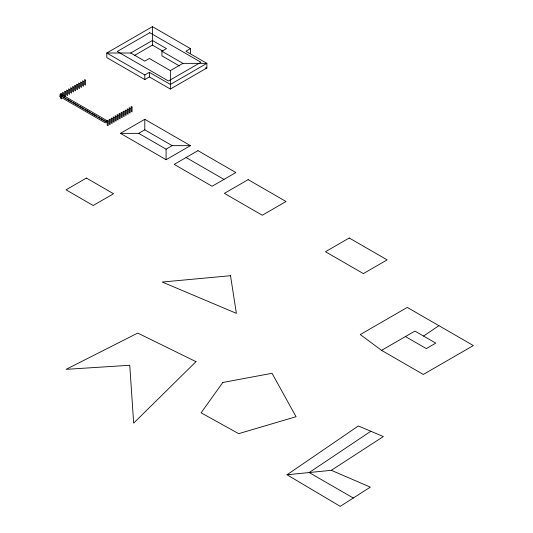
<?xml version="1.0" encoding="UTF-8"?>
<svg xmlns="http://www.w3.org/2000/svg" width="533" height="533" viewBox="0 0 533 533"><rect width="100%" height="100%" fill="white"/><g stroke="black" fill="none" stroke-linecap="round" stroke-linejoin="round"><path stroke-width="0.8" d="M287.021 474.776L358.356 425.954L383.334 436.56L331.313 470.319L287.021 474.776L340.247 506.35L370.335 487.122L331.313 470.319M423.542 336.07L438.899 325.67M370.841 431.257L309.167 472.551L353.286 498.015M190.448 48.61L152.418 26.65L106.78 53L106.78 57.611L144.809 79.564L149.373 76.932L170.367 89.051L206.877 67.971L206.877 63.36L185.884 51.241L190.448 48.61L190.448 53.22M161.925 51.241L182.919 63.36L206.877 63.36L170.367 84.441L149.373 72.321L144.809 74.953L106.78 53L130.732 53L152.418 40.481L166.489 48.61L161.925 51.241L161.925 55.852L179.421 65.952M134.229 55.592L152.418 45.092L162.971 51.188M130.732 53L144.809 61.122L149.373 58.49L170.367 70.609L182.919 63.36M120.451 133.357L144.789 119.299L190.428 145.649L166.089 159.7L120.451 133.357L138.707 133.357L166.089 149.16L172.172 145.649L190.428 145.649M138.707 133.357L144.789 129.839L172.172 145.649M381.555 350.348L423.315 374.452L473.351 345.564L407.279 307.414L360.261 334.557L381.555 350.348L414.914 331.086L435.767 343.125L426.3 348.595L405.446 336.556M205.225 67.971L206.877 67.971M186.084 157.521L223.973 179.401M65.446 98.085L61.168 95.614L59.649 96.493L105.287 122.843L106.807 121.964L104.668 120.731M66.872 98.911L71.868 101.79M73.294 102.616L78.284 105.494M79.71 106.32L83.987 108.792M85.413 109.611L90.403 112.496M91.829 113.316L96.826 116.201M98.252 117.02L99.678 117.846M101.103 118.672L103.242 119.905M170.367 70.609L170.367 89.051M166.089 149.16L166.089 159.7M152.418 26.65L152.418 45.092M149.373 72.321L149.373 76.932M144.809 74.953L144.809 79.564M144.789 119.299L144.789 129.839M63.547 95.294L63.547 92.835L62.634 92.309L62.634 95.587M222.794 382.481L201.108 412.815L238.691 433.662L296.042 416.706L272.03 373.293L222.794 382.481M195.984 361.654L133.663 423.109L129.759 365.272L66.125 369.342L137.734 333.078L195.984 361.654M149.766 32.713L117.28 51.468L168.448 81.009L200.941 62.254L149.766 32.713M61.168 94.208L59.649 95.087L105.287 121.437L106.807 120.558L61.168 94.208M86.399 178.069L66.032 189.821L93.188 205.498L113.549 193.739L86.399 178.069M197.963 150.666L174.198 164.384L212.094 186.264L235.859 172.539L197.963 150.666M248.151 179.634L224.38 193.359L262.276 215.239L286.041 201.514L248.151 179.634M349.242 237.998L325.47 251.723L363.366 273.602L387.131 259.877L349.242 237.998M230.516 275.708L162.245 282.044L236.379 313.344L230.516 275.708M85.507 80.157L84.594 79.63L84.594 84.547L85.507 85.073L85.507 80.157M132.057 107.033L131.145 106.507L131.145 111.424L132.057 111.95L132.057 107.033M83.514 81.309L82.602 80.783L82.602 85.7L83.514 86.226L83.514 81.309M130.065 108.186L129.153 107.659L129.153 112.576L130.065 113.103L130.065 108.186M81.516 82.462L80.603 81.935L80.603 86.852L81.516 87.379L81.516 82.462M128.067 109.338L127.154 108.812L127.154 113.729L128.067 114.255L128.067 109.338M79.517 83.614L78.604 83.088L78.604 88.005L79.517 88.531L79.517 83.614M126.068 110.491L125.155 109.965L125.155 114.881L126.068 115.408L126.068 110.491M77.525 84.767L76.612 84.241L76.612 89.158L77.525 89.684L77.525 84.767M124.076 111.644L123.163 111.117L123.163 116.034L124.076 116.56L124.076 111.644M75.526 85.92L74.613 85.393L74.613 90.31L75.526 90.837L75.526 85.92M122.077 112.796L121.164 112.27L121.164 117.187L122.077 117.713L122.077 112.796M73.534 87.072L72.621 86.546L72.621 91.463L73.534 91.989L73.534 87.072M120.078 113.949L119.165 113.422L119.165 118.339L120.078 118.866L120.078 113.949M71.535 88.225L70.623 87.698L70.623 92.615L71.535 93.142L71.535 88.225M118.086 115.101L117.173 114.575L117.173 119.492L118.086 120.018L118.086 115.101M69.537 89.377L68.624 88.851L68.624 93.768L69.537 94.294L69.537 89.377M116.087 116.254L115.175 115.728L115.175 120.645L116.087 121.171L116.087 116.254M67.544 90.53L66.632 90.004L66.632 94.921L67.544 95.447L67.544 90.53M114.089 117.407L113.176 116.88L113.176 121.797L114.089 122.323L114.089 117.407M65.546 91.683L64.633 91.156L64.633 96.073L65.546 96.6L65.546 91.683M112.097 118.559L111.184 118.033L111.184 122.95L112.097 123.476L112.097 118.559M110.098 119.712L109.185 119.185L109.185 124.102L110.098 124.629L110.098 119.712M61.555 93.988L60.642 93.462L60.642 98.378L61.555 98.905L61.555 93.988M108.099 120.864L107.186 120.338L107.186 125.255L108.099 125.781L108.099 120.864"/></g></svg>
